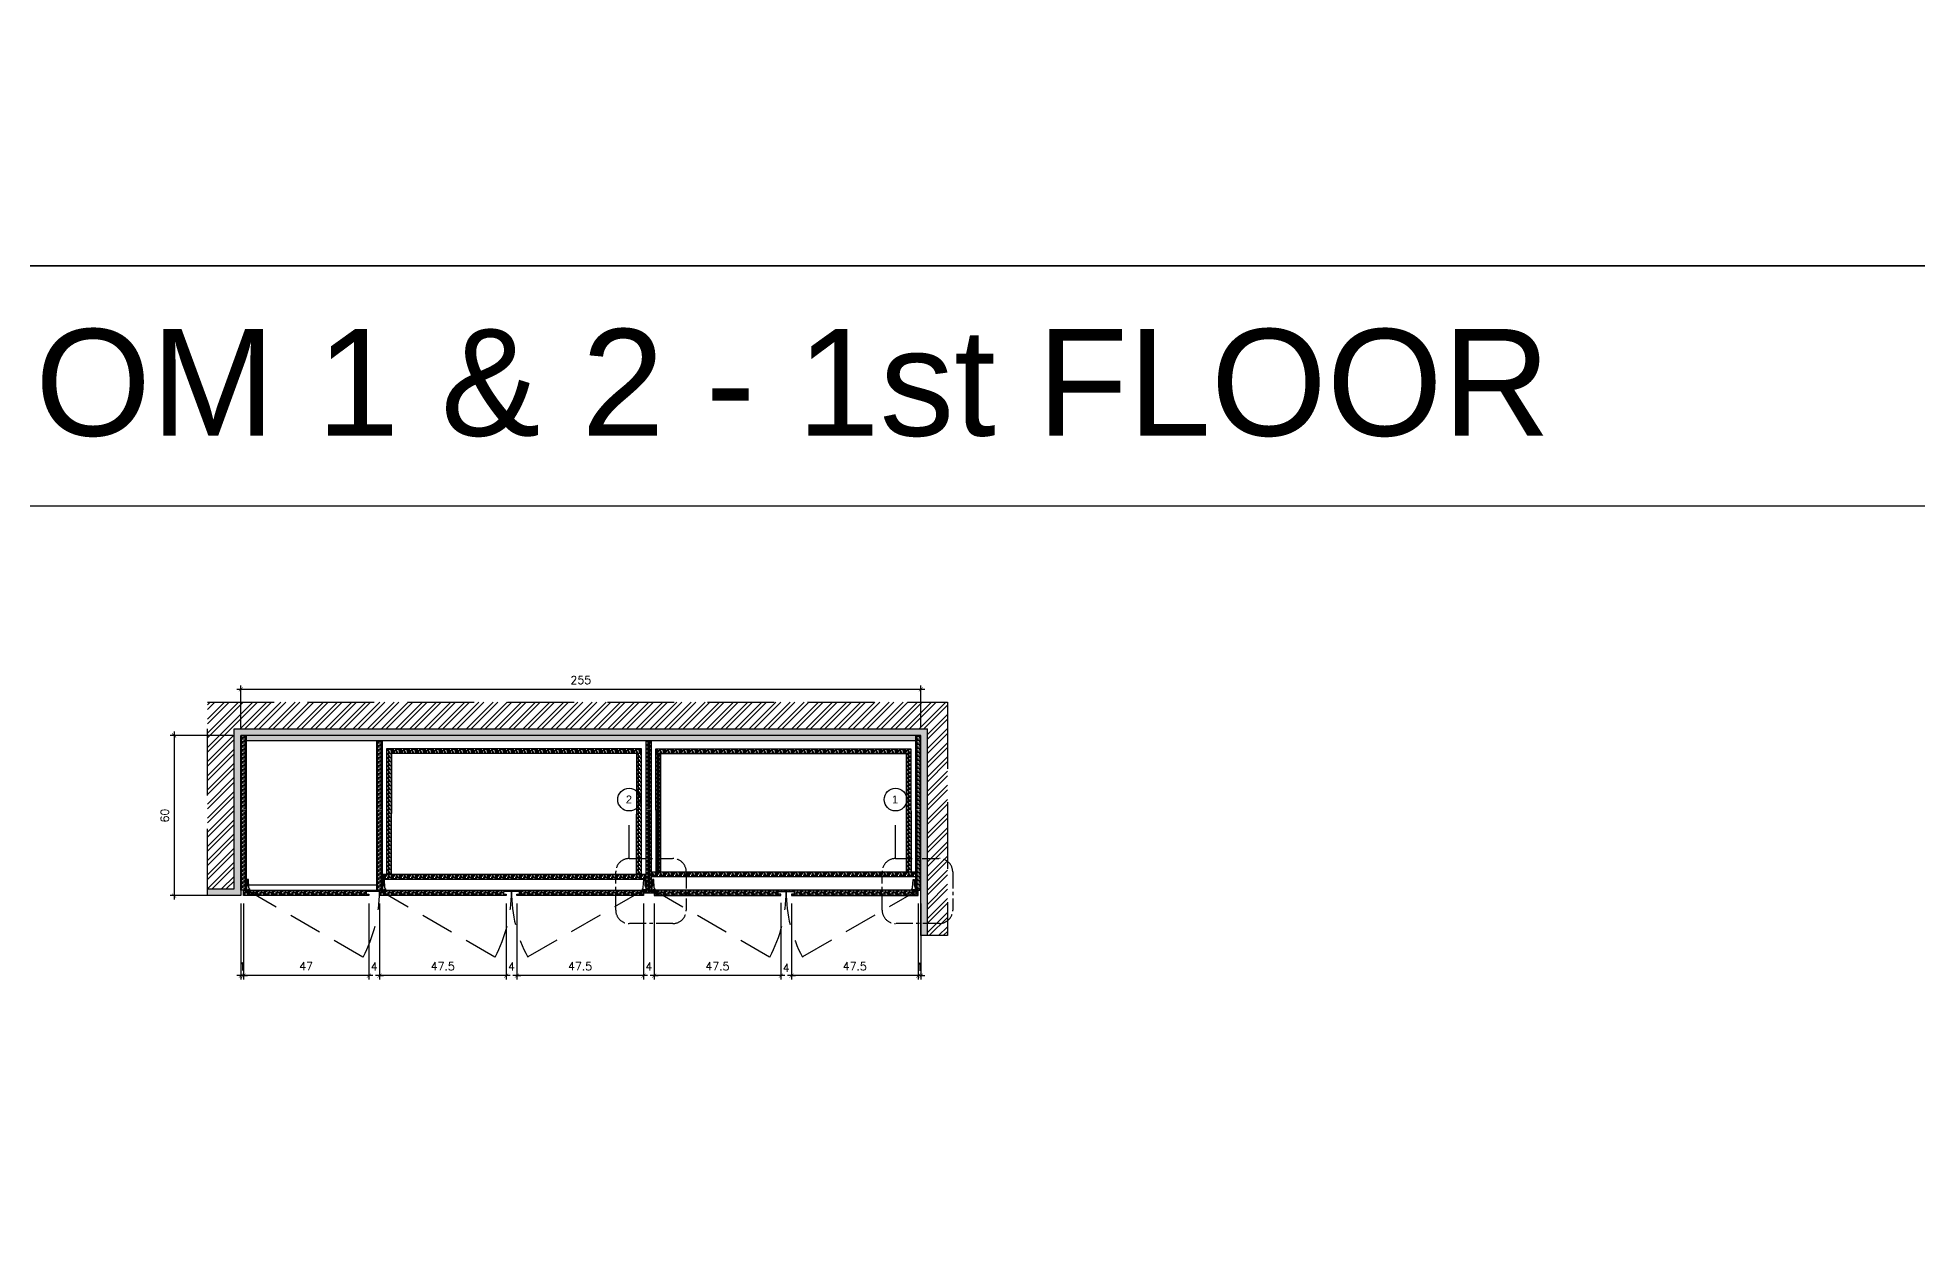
# Model space of a CAD drawing. Header units: centimetres. Extents: x -1287 to 4833, y -4090 to 0.
# Drawn here: x 594 to 1299, y -1159 to -714 of the extents above; entities that cross this region are included whole.
import ezdxf
from ezdxf.enums import TextEntityAlignment as Align

# ---------------------------------------------------------------- set-up
doc = ezdxf.new("R2010")
doc.units = ezdxf.units.CM
doc.header["$LTSCALE"] = 100
doc.header["$MEASUREMENT"] = 0
for name, pattern in [('CENTER', [2, 1.25, -0.25, 0.25, -0.25]), ('DASHDOT', [1, 0.5, -0.25, 0, -0.25]), ('HIDDEN', [0.375, 0.25, -0.125])]:
    doc.linetypes.add(name, pattern=pattern)
for name, color, linetype in [('CABINET', 4, 'Continuous'), ('DIM IN', 1, 'Continuous'), ('HATCH', 1, 'Continuous'), ('HIDDEN', 8, 'HIDDEN'), ('ID_TitleBlock-Text', 3, 'Continuous'), ('PLASTER', 8, 'Continuous'), ('SECTION LINE', 6, 'DASHDOT'), ('TEXT', 3, 'Continuous'), ('WALL-01', 7, 'Continuous'), ('WALL-03', 2, 'Continuous'), ('WALL-04', 1, 'Continuous')]:
    doc.layers.add(name, color=color, linetype=linetype)
doc.styles.add('ART', font='arial.ttf')
doc.styles.add('ROMANS', font='romans')
doc.dimstyles.new('AS-17-100', dxfattribs={"dimtxt": 10, "dimasz": 5, "dimexe": 10, "dimexo": 10, "dimgap": 6, "dimtad": 1, "dimtoh": 1, "dimdec": 0, "dimdsep": 46, "dimtxsty": 'ROMANS', "dimblk1": 'ARCHTICK', "dimblk2": 'ARCHTICK', "dimsah": 1, "dimcen": 25, "dimdle": 10, "dimclrd": 1, "dimclre": 1, "dimclrt": 2, "dimadec": 0, "dimazin": 0, "dimtfac": 1, "dimtdec": 0, "dimtofl": 0, "dimtmove": 2, "dimatfit": 3, "dimldrblk": 'ARCHTICK', "dimfxl": 1, "dimtolj": 1, "dimtzin": 0, "dimarcsym": 0})
pattern_1 = [(180, (-55.4284, 30.1352), (2e-16, 1.5), [2.5, -0.5]), (180, (-54.9284, 30.6352), (2e-16, 1.5), [1.5, -0.375, 0.75, -0.375]), (180, (-54.1784, 31.1352), (2e-16, 1.5), [2.5, -0.5])]
pattern_2 = [(180, (568.4602, -853.6799), (2e-16, 1.5), [2.5, -0.5]), (180, (568.9602, -853.1799), (2e-16, 1.5), [1.5, -0.375, 0.75, -0.375]), (180, (569.7102, -852.6799), (2e-16, 1.5), [2.5, -0.5])]
pattern_3 = [(180, (629.1602, -853.6799), (2e-16, 1.5), [2.5, -0.5]), (180, (629.6602, -853.1799), (2e-16, 1.5), [1.5, -0.375, 0.75, -0.375]), (180, (630.4102, -852.6799), (2e-16, 1.5), [2.5, -0.5])]

# ---------------------------------------------------------------- blocks, each defined once
blk = doc.blocks.new('_ARCHTICK')
at = {"color": 0, "linetype": 'ByBlock', "const_width": 0.15}
blk.add_lwpolyline([(-0.5, -0.5), (0.5, 0.5)], dxfattribs=at)
blk = doc.blocks.new('*D290')
at = {"layer": 'Defpoints', "color": 0, "transparency": 16777216}
for p in [(924.1, -1035.94), (925.1, -1035.94), (925.1, -1065.94)]:
    blk.add_point(p, dxfattribs=at)
at = {"layer": 'DIM IN', "color": 1, "lineweight": -2, "transparency": 16777216}
for p, q in [((924.1, -1038.94), (924.1, -1067.44)), ((925.1, -1038.94), (925.1, -1067.44)), ((924.1, -1065.94), (922.6, -1065.94)), ((925.1, -1065.94), (926.6, -1065.94))]:
    blk.add_line(p, q, dxfattribs=at)
at = {"layer": 'DIM IN', "color": 1, "lineweight": -2, "transparency": 16777216, "xscale": 1.5, "yscale": 1.5, "zscale": 1.5}
blk.add_blockref('_ARCHTICK', (924.1, -1065.94), dxfattribs=at)
at = {"layer": 'DIM IN', "color": 1, "lineweight": -2, "transparency": 16777216, "xscale": 1.5, "yscale": 1.5, "zscale": 1.5, "rotation": 180}
blk.add_blockref('_ARCHTICK', (925.1, -1065.94), dxfattribs=at)
at = {"layer": 'DIM IN', "color": 2, "transparency": 16777216, "insert": (924.6, -1062.68), "char_height": 3, "attachment_point": 5, "style": 'ROMANS'}
blk.add_mtext('\\A1;1', dxfattribs=at)
blk = doc.blocks.new('*D305')
at = {"layer": 'Defpoints', "color": 0, "transparency": 16777216}
for p in [(876.6, -1035.94), (924.1, -1035.94), (876.6, -1065.94)]:
    blk.add_point(p, dxfattribs=at)
at = {"layer": 'DIM IN', "color": 1, "lineweight": -2, "transparency": 16777216}
for p, q in [((876.6, -1038.94), (876.6, -1067.44)), ((924.1, -1038.94), (924.1, -1067.44)), ((925.6, -1065.94), (875.1, -1065.94))]:
    blk.add_line(p, q, dxfattribs=at)
at = {"layer": 'DIM IN', "color": 1, "lineweight": -2, "transparency": 16777216, "xscale": 1.5, "yscale": 1.5, "zscale": 1.5, "rotation": 180}
blk.add_blockref('_ARCHTICK', (876.6, -1065.94), dxfattribs=at)
at = {"layer": 'DIM IN', "color": 1, "lineweight": -2, "transparency": 16777216, "xscale": 1.5, "yscale": 1.5, "zscale": 1.5}
blk.add_blockref('_ARCHTICK', (924.1, -1065.94), dxfattribs=at)
at = {"layer": 'DIM IN', "color": 2, "transparency": 16777216, "insert": (900.35, -1062.44), "char_height": 3, "attachment_point": 5, "style": 'ROMANS'}
blk.add_mtext('\\A1;47.5', dxfattribs=at)
blk = doc.blocks.new('*D306')
at = {"layer": 'Defpoints', "color": 0, "transparency": 16777216}
for p in [(872.6, -1035.69), (876.6, -1035.94), (872.6, -1065.94)]:
    blk.add_point(p, dxfattribs=at)
at = {"layer": 'DIM IN', "color": 1, "lineweight": -2, "transparency": 16777216}
for p, q in [((872.6, -1038.69), (872.6, -1067.44)), ((876.6, -1038.94), (876.6, -1067.44)), ((872.6, -1065.94), (871.1, -1065.94)), ((876.6, -1065.94), (878.1, -1065.94))]:
    blk.add_line(p, q, dxfattribs=at)
at = {"layer": 'DIM IN', "color": 1, "lineweight": -2, "transparency": 16777216, "xscale": 1.5, "yscale": 1.5, "zscale": 1.5}
blk.add_blockref('_ARCHTICK', (872.6, -1065.94), dxfattribs=at)
at = {"layer": 'DIM IN', "color": 1, "lineweight": -2, "transparency": 16777216, "xscale": 1.5, "yscale": 1.5, "zscale": 1.5, "rotation": 180}
blk.add_blockref('_ARCHTICK', (876.6, -1065.94), dxfattribs=at)
at = {"layer": 'DIM IN', "color": 2, "transparency": 16777216, "insert": (874.6, -1062.96), "char_height": 3, "attachment_point": 5, "style": 'ROMANS'}
blk.add_mtext('\\A1;4', dxfattribs=at)
blk = doc.blocks.new('*D307')
at = {"layer": 'Defpoints', "color": 0, "transparency": 16777216}
for p in [(825.1, -1035.94), (872.6, -1035.69), (825.1, -1065.94)]:
    blk.add_point(p, dxfattribs=at)
at = {"layer": 'DIM IN', "color": 1, "lineweight": -2, "transparency": 16777216}
for p, q in [((825.1, -1038.94), (825.1, -1067.44)), ((872.6, -1038.69), (872.6, -1067.44)), ((874.1, -1065.94), (823.6, -1065.94))]:
    blk.add_line(p, q, dxfattribs=at)
at = {"layer": 'DIM IN', "color": 1, "lineweight": -2, "transparency": 16777216, "xscale": 1.5, "yscale": 1.5, "zscale": 1.5, "rotation": 180}
blk.add_blockref('_ARCHTICK', (825.1, -1065.94), dxfattribs=at)
at = {"layer": 'DIM IN', "color": 1, "lineweight": -2, "transparency": 16777216, "xscale": 1.5, "yscale": 1.5, "zscale": 1.5}
blk.add_blockref('_ARCHTICK', (872.6, -1065.94), dxfattribs=at)
at = {"layer": 'DIM IN', "color": 2, "transparency": 16777216, "insert": (848.85, -1062.44), "char_height": 3, "attachment_point": 5, "style": 'ROMANS'}
blk.add_mtext('\\A1;47.5', dxfattribs=at)
blk = doc.blocks.new('*D308')
at = {"layer": 'Defpoints', "color": 0, "transparency": 16777216}
for p in [(821.1, -1035.94), (825.1, -1035.94), (821.1, -1065.94)]:
    blk.add_point(p, dxfattribs=at)
at = {"layer": 'DIM IN', "color": 1, "lineweight": -2, "transparency": 16777216}
for p, q in [((821.1, -1038.94), (821.1, -1067.44)), ((825.1, -1038.94), (825.1, -1067.44)), ((821.1, -1065.94), (819.6, -1065.94)), ((825.1, -1065.94), (826.6, -1065.94))]:
    blk.add_line(p, q, dxfattribs=at)
at = {"layer": 'DIM IN', "color": 1, "lineweight": -2, "transparency": 16777216, "xscale": 1.5, "yscale": 1.5, "zscale": 1.5}
blk.add_blockref('_ARCHTICK', (821.1, -1065.94), dxfattribs=at)
at = {"layer": 'DIM IN', "color": 1, "lineweight": -2, "transparency": 16777216, "xscale": 1.5, "yscale": 1.5, "zscale": 1.5, "rotation": 180}
blk.add_blockref('_ARCHTICK', (825.1, -1065.94), dxfattribs=at)
at = {"layer": 'DIM IN', "color": 2, "transparency": 16777216, "insert": (823.1, -1062.52), "char_height": 3, "attachment_point": 5, "style": 'ROMANS'}
blk.add_mtext('\\A1;4', dxfattribs=at)
blk = doc.blocks.new('*D309')
at = {"layer": 'Defpoints', "color": 0, "transparency": 16777216}
for p in [(773.6, -1035.94), (821.1, -1035.94), (773.6, -1065.94)]:
    blk.add_point(p, dxfattribs=at)
at = {"layer": 'DIM IN', "color": 1, "lineweight": -2, "transparency": 16777216}
for p, q in [((773.6, -1038.94), (773.6, -1067.44)), ((821.1, -1038.94), (821.1, -1067.44)), ((822.6, -1065.94), (772.1, -1065.94))]:
    blk.add_line(p, q, dxfattribs=at)
at = {"layer": 'DIM IN', "color": 1, "lineweight": -2, "transparency": 16777216, "xscale": 1.5, "yscale": 1.5, "zscale": 1.5, "rotation": 180}
blk.add_blockref('_ARCHTICK', (773.6, -1065.94), dxfattribs=at)
at = {"layer": 'DIM IN', "color": 1, "lineweight": -2, "transparency": 16777216, "xscale": 1.5, "yscale": 1.5, "zscale": 1.5}
blk.add_blockref('_ARCHTICK', (821.1, -1065.94), dxfattribs=at)
at = {"layer": 'DIM IN', "color": 2, "transparency": 16777216, "insert": (797.35, -1062.44), "char_height": 3, "attachment_point": 5, "style": 'ROMANS'}
blk.add_mtext('\\A1;47.5', dxfattribs=at)
blk = doc.blocks.new('*D310')
at = {"layer": 'Defpoints', "color": 0, "transparency": 16777216}
for p in [(769.6, -1035.94), (773.6, -1035.94), (769.6, -1065.94)]:
    blk.add_point(p, dxfattribs=at)
at = {"layer": 'DIM IN', "color": 1, "lineweight": -2, "transparency": 16777216}
for p, q in [((769.6, -1038.94), (769.6, -1067.44)), ((773.6, -1038.94), (773.6, -1067.44)), ((769.6, -1065.94), (768.1, -1065.94)), ((773.6, -1065.94), (775.1, -1065.94))]:
    blk.add_line(p, q, dxfattribs=at)
at = {"layer": 'DIM IN', "color": 1, "lineweight": -2, "transparency": 16777216, "xscale": 1.5, "yscale": 1.5, "zscale": 1.5}
blk.add_blockref('_ARCHTICK', (769.6, -1065.94), dxfattribs=at)
at = {"layer": 'DIM IN', "color": 1, "lineweight": -2, "transparency": 16777216, "xscale": 1.5, "yscale": 1.5, "zscale": 1.5, "rotation": 180}
blk.add_blockref('_ARCHTICK', (773.6, -1065.94), dxfattribs=at)
at = {"layer": 'DIM IN', "color": 2, "transparency": 16777216, "insert": (771.6, -1062.52), "char_height": 3, "attachment_point": 5, "style": 'ROMANS'}
blk.add_mtext('\\A1;4', dxfattribs=at)
blk = doc.blocks.new('*D311')
at = {"layer": 'Defpoints', "color": 0, "transparency": 16777216}
for p in [(722.1, -1035.94), (769.6, -1035.94), (722.1, -1065.94)]:
    blk.add_point(p, dxfattribs=at)
at = {"layer": 'DIM IN', "color": 1, "lineweight": -2, "transparency": 16777216}
for p, q in [((722.1, -1038.94), (722.1, -1067.44)), ((769.6, -1038.94), (769.6, -1067.44)), ((771.1, -1065.94), (720.6, -1065.94))]:
    blk.add_line(p, q, dxfattribs=at)
at = {"layer": 'DIM IN', "color": 1, "lineweight": -2, "transparency": 16777216, "xscale": 1.5, "yscale": 1.5, "zscale": 1.5, "rotation": 180}
blk.add_blockref('_ARCHTICK', (722.1, -1065.94), dxfattribs=at)
at = {"layer": 'DIM IN', "color": 1, "lineweight": -2, "transparency": 16777216, "xscale": 1.5, "yscale": 1.5, "zscale": 1.5}
blk.add_blockref('_ARCHTICK', (769.6, -1065.94), dxfattribs=at)
at = {"layer": 'DIM IN', "color": 2, "transparency": 16777216, "insert": (745.85, -1062.44), "char_height": 3, "attachment_point": 5, "style": 'ROMANS'}
blk.add_mtext('\\A1;47.5', dxfattribs=at)
blk = doc.blocks.new('*D312')
at = {"layer": 'Defpoints', "color": 0, "transparency": 16777216}
for p in [(718.1, -1035.94), (722.1, -1035.94), (718.1, -1065.94)]:
    blk.add_point(p, dxfattribs=at)
at = {"layer": 'DIM IN', "color": 1, "lineweight": -2, "transparency": 16777216}
for p, q in [((718.1, -1038.94), (718.1, -1067.44)), ((722.1, -1038.94), (722.1, -1067.44)), ((718.1, -1065.94), (716.6, -1065.94)), ((722.1, -1065.94), (723.6, -1065.94))]:
    blk.add_line(p, q, dxfattribs=at)
at = {"layer": 'DIM IN', "color": 1, "lineweight": -2, "transparency": 16777216, "xscale": 1.5, "yscale": 1.5, "zscale": 1.5}
blk.add_blockref('_ARCHTICK', (718.1, -1065.94), dxfattribs=at)
at = {"layer": 'DIM IN', "color": 1, "lineweight": -2, "transparency": 16777216, "xscale": 1.5, "yscale": 1.5, "zscale": 1.5, "rotation": 180}
blk.add_blockref('_ARCHTICK', (722.1, -1065.94), dxfattribs=at)
at = {"layer": 'DIM IN', "color": 2, "transparency": 16777216, "insert": (720.1, -1062.52), "char_height": 3, "attachment_point": 5, "style": 'ROMANS'}
blk.add_mtext('\\A1;4', dxfattribs=at)
blk = doc.blocks.new('*D313')
at = {"layer": 'Defpoints', "color": 0, "transparency": 16777216}
for p in [(671.1, -1035.94), (718.1, -1035.94), (671.1, -1065.94)]:
    blk.add_point(p, dxfattribs=at)
at = {"layer": 'DIM IN', "color": 1, "lineweight": -2, "transparency": 16777216}
for p, q in [((671.1, -1038.94), (671.1, -1067.44)), ((718.1, -1038.94), (718.1, -1067.44)), ((719.6, -1065.94), (669.6, -1065.94))]:
    blk.add_line(p, q, dxfattribs=at)
at = {"layer": 'DIM IN', "color": 1, "lineweight": -2, "transparency": 16777216, "xscale": 1.5, "yscale": 1.5, "zscale": 1.5, "rotation": 180}
blk.add_blockref('_ARCHTICK', (671.1, -1065.94), dxfattribs=at)
at = {"layer": 'DIM IN', "color": 1, "lineweight": -2, "transparency": 16777216, "xscale": 1.5, "yscale": 1.5, "zscale": 1.5}
blk.add_blockref('_ARCHTICK', (718.1, -1065.94), dxfattribs=at)
at = {"layer": 'DIM IN', "color": 2, "transparency": 16777216, "insert": (694.6, -1062.44), "char_height": 3, "attachment_point": 5, "style": 'ROMANS'}
blk.add_mtext('\\A1;47', dxfattribs=at)
blk = doc.blocks.new('*D314')
at = {"layer": 'Defpoints', "color": 0, "transparency": 16777216}
for p in [(670.1, -1035.94), (671.1, -1035.94), (670.1, -1065.94)]:
    blk.add_point(p, dxfattribs=at)
at = {"layer": 'DIM IN', "color": 1, "lineweight": -2, "transparency": 16777216}
for p, q in [((670.1, -1038.94), (670.1, -1067.44)), ((671.1, -1038.94), (671.1, -1067.44)), ((670.1, -1065.94), (668.6, -1065.94)), ((671.1, -1065.94), (672.6, -1065.94))]:
    blk.add_line(p, q, dxfattribs=at)
at = {"layer": 'DIM IN', "color": 1, "lineweight": -2, "transparency": 16777216, "xscale": 1.5, "yscale": 1.5, "zscale": 1.5}
blk.add_blockref('_ARCHTICK', (670.1, -1065.94), dxfattribs=at)
at = {"layer": 'DIM IN', "color": 1, "lineweight": -2, "transparency": 16777216, "xscale": 1.5, "yscale": 1.5, "zscale": 1.5, "rotation": 180}
blk.add_blockref('_ARCHTICK', (671.1, -1065.94), dxfattribs=at)
at = {"layer": 'DIM IN', "color": 2, "transparency": 16777216, "insert": (670.6, -1062.52), "char_height": 3, "attachment_point": 5, "style": 'ROMANS'}
blk.add_mtext('\\A1;1', dxfattribs=at)
blk = doc.blocks.new('*D315')
at = {"layer": 'Defpoints', "color": 0, "transparency": 16777216}
for p in [(670.1, -958.66), (670.1, -975.94), (925.1, -975.94)]:
    blk.add_point(p, dxfattribs=at)
at = {"layer": 'DIM IN', "color": 1, "lineweight": -2, "transparency": 16777216}
for p, q in [((926.6, -958.66), (668.6, -958.66)), ((670.1, -972.94), (670.1, -957.16)), ((925.1, -972.94), (925.1, -957.16))]:
    blk.add_line(p, q, dxfattribs=at)
at = {"layer": 'DIM IN', "color": 1, "lineweight": -2, "transparency": 16777216, "xscale": 1.5, "yscale": 1.5, "zscale": 1.5, "rotation": 180}
blk.add_blockref('_ARCHTICK', (670.1, -958.66), dxfattribs=at)
at = {"layer": 'DIM IN', "color": 1, "lineweight": -2, "transparency": 16777216, "xscale": 1.5, "yscale": 1.5, "zscale": 1.5}
blk.add_blockref('_ARCHTICK', (925.1, -958.66), dxfattribs=at)
at = {"layer": 'DIM IN', "color": 2, "transparency": 16777216, "insert": (797.6, -955.16), "char_height": 3, "attachment_point": 5, "style": 'ROMANS'}
blk.add_mtext('\\A1;255', dxfattribs=at)
blk = doc.blocks.new('*D168')
at = {"layer": 'Defpoints', "color": 0, "transparency": 16777216}
for p in [(670.1, -975.94), (645.1, -1035.94), (671.1, -1035.94)]:
    blk.add_point(p, dxfattribs=at)
at = {"layer": 'DIM IN', "color": 1, "lineweight": -2, "transparency": 16777216}
for p, q in [((667.1, -975.94), (643.6, -975.94)), ((645.1, -974.44), (645.1, -1037.44)), ((668.1, -1035.94), (643.6, -1035.94))]:
    blk.add_line(p, q, dxfattribs=at)
at = {"layer": 'DIM IN', "color": 1, "lineweight": -2, "transparency": 16777216, "xscale": 1.5, "yscale": 1.5, "zscale": 1.5}
for p, rotation in [((645.1, -975.94), 90), ((645.1, -1035.94), 270)]:
    blk.add_blockref('_ARCHTICK', p, dxfattribs=dict(at, rotation=rotation))
at = {"layer": 'DIM IN', "color": 2, "transparency": 16777216, "insert": (641.6, -1005.94), "char_height": 3, "attachment_point": 5, "rotation": 90, "style": 'ROMANS'}
blk.add_mtext('\\A1;60', dxfattribs=at)
blk = doc.blocks.new('*U7')
at = {"layer": 'CABINET', "color": 8, "ltscale": 0.009}
blk.add_line((0.89, 0), (1.75, 0), dxfattribs=at)
for points in [[(0, 0), (1.59, 0), (1.59, -0.64), (0, -0.64)], [(0.54, 3.49), (0.45, 3.49), (0.45, 3.41), (0.19, 3.41), (0.19, 3.27), (0.4, 3.27), (0.42, 3.26), (0.44, 3.26), (0.45, 3.25), (0.47, 3.24), (0.48, 3.22), (0.49, 3.2), (0.49, 3.18), (0.49, 1.63), (0.49, 1.6), (0.48, 1.58), (0.47, 1.56), (0.46, 1.55), (0.44, 1.54), (0.43, 1.53), (0.41, 1.53), (0.4, 1.53), (0.4, 1.53), (0.19, 1.53), (0.19, 1.07), (0.32, 1.07), (0.32, 1.37), (0.32, 1.38), (0.32, 1.4), (0.33, 1.42), (0.34, 1.43), (0.35, 1.44), (0.37, 1.45), (0.39, 1.46), (0.42, 1.46), (0.46, 1.47), (0.48, 1.48), (0.5, 1.49), (0.52, 1.51), (0.53, 1.53), (0.54, 1.55), (0.54, 1.56), (0.54, 1.58), (0.54, 1.59)], [(0.49, 3.18), (0.49, 3.2), (0.48, 3.22), (0.47, 3.24), (0.45, 3.25), (0.44, 3.26), (0.43, 3.26), (0.42, 3.26), (0.41, 3.26), (0.4, 3.27), (0.4, 3.27), (0.19, 3.27), (0.19, 2.81), (0.35, 2.81), (0.36, 2.81), (0.38, 2.81), (0.39, 2.8), (0.4, 2.79), (0.41, 2.78), (0.42, 2.77), (0.43, 2.76), (0.44, 2.75), (0.44, 2.73), (0.44, 2.72), (0.44, 1.97), (0.44, 1.95), (0.44, 1.94), (0.43, 1.93), (0.42, 1.91), (0.41, 1.9), (0.4, 1.89), (0.39, 1.89), (0.38, 1.88), (0.36, 1.88), (0.35, 1.88), (0.19, 1.88), (0.19, 1.53), (0.4, 1.53), (0.41, 1.53), (0.42, 1.53), (0.43, 1.53), (0.44, 1.54), (0.46, 1.55), (0.47, 1.56), (0.48, 1.58), (0.49, 1.6), (0.49, 1.63)], [(0.44, 2.72), (0.44, 2.73), (0.44, 2.75), (0.43, 2.76), (0.42, 2.77), (0.41, 2.78), (0.4, 2.79), (0.39, 2.8), (0.38, 2.81), (0.36, 2.81), (0.35, 2.81), (0.19, 2.81), (0.19, 1.88), (0.35, 1.88), (0.36, 1.88), (0.38, 1.88), (0.39, 1.89), (0.4, 1.89), (0.41, 1.9), (0.42, 1.91), (0.43, 1.93), (0.44, 1.94), (0.44, 1.95), (0.44, 1.97)], [(1.08, 4), (0.64, 4), (0.63, 4), (0.62, 4), (0.61, 4), (0.59, 3.99), (0.58, 3.98), (0.56, 3.97), (0.55, 3.95), (0.55, 3.93), (0.54, 3.9), (0.54, 1.59), (0.54, 1.59), (0.54, 1.58), (0.54, 1.56), (0.54, 1.55), (0.53, 1.53), (0.52, 1.51), (0.5, 1.49), (0.48, 1.48), (0.46, 1.47), (0.42, 1.46), (0.39, 1.46), (0.37, 1.45), (0.35, 1.44), (0.34, 1.43), (0.33, 1.42), (0.33, 1.41), (0.32, 1.39), (0.32, 1.38), (0.32, 1.38), (0.32, 1.37), (0.32, 0.38), (0.32, 0.38), (0.32, 0.37), (0.32, 0.35), (0.33, 0.33), (0.33, 0.31), (0.34, 0.29), (0.35, 0.27), (0.37, 0.25), (0.39, 0.23), (0.42, 0.22), (0.66, 0.18), (0.95, 0.18), (0.96, 0.18), (1.55, 0.18), (1.55, 0.4), (1.54, 0.41), (1.54, 0.42), (1.54, 0.44), (1.53, 0.46), (1.52, 0.49), (1.5, 0.52), (1.48, 0.55), (1.46, 0.58), (1.43, 0.61), (1.4, 0.63), (1.4, 0.64), (1.38, 0.65), (1.37, 0.67), (1.34, 0.7), (1.32, 0.74), (1.29, 0.78), (1.27, 0.83), (1.25, 0.89), (1.24, 0.94), (1.23, 1)], [(0.54, 3.74), (0.48, 3.74), (0.47, 3.71), (0.46, 3.69), (0.45, 3.67), (0.43, 3.65), (0.42, 3.64), (0.4, 3.63), (0.39, 3.62), (0.37, 3.62), (0.37, 3.41), (0.45, 3.41), (0.45, 3.49), (0.54, 3.49)], [(1.73, 0.14), (1.72, 0.15), (1.71, 0.16), (1.7, 0.17), (1.69, 0.17), (1.68, 0.17), (1.67, 0.18), (0.96, 0.18), (0.95, 0.17), (0.94, 0.17), (0.93, 0.17), (0.92, 0.16), (0.91, 0.15), (0.9, 0.14), (0.9, 0.13), (0.89, 0.12), (0.89, 0.11), (0.89, 0.1), (0.89, 0), (1.75, 0), (1.75, 0.1), (1.75, 0.11), (1.74, 0.12), (1.74, 0.13)]]:
    blk.add_lwpolyline(points, close=True, dxfattribs=at)

msp = doc.modelspace()

# ---------------------------------------------------------------- hatches: boundary and pattern name
at = {"layer": 'HATCH'}
h = msp.add_hatch(dxfattribs=at)
h.set_pattern_fill('ANSI32', color=256, scale=10)
h.set_pattern_definition([(45, (-55.4284, 30.1352), (-2.65165, 2.65165), []), (45, (-53.6606, 30.1352), (-2.65165, 2.65165), [])])
h.paths.add_polyline_path([(657.6, -963.44), (935.1, -963.44), (935.1, -1050.94), (927.6, -1050.94), (927.6, -973.44), (667.6, -973.44), (667.6, -1033.44), (657.6, -1033.44)])
h = msp.add_hatch(dxfattribs=at)
h.set_pattern_fill('AR-SAND', color=256, scale=0.5)
h.set_pattern_definition([(37.5, (-55.4284, 30.13525), (-0.0314967, 0.9634119), [0, -0.76, 0, -0.85, 0, -0.8125]), (7.5, (-55.4284, 30.1352), (0.8848884, 1.411073), [0, -0.41, 0, -0.685, 0, -0.2625]), (327.5, (-56.0434, 30.13525), (1.55707093, 0.00282953), [0, -0.25, 0, -0.9, 0, -1.175]), (317.5, (-56.0434, 30.1352), (1.5030633, 0.4388378), [0, -0.125, 0, -0.59, 0, -0.675])])
h.paths.add_polyline_path([(667.6, -973.44), (927.6, -973.44), (927.6, -1050.94), (925.1, -1050.94), (925.1, -975.94), (670.1, -975.94), (670.1, -1035.94), (657.6, -1035.94), (657.6, -1033.44), (667.6, -1033.44)])
h = msp.add_hatch(dxfattribs=at)
h.set_pattern_fill('GOST_WOOD', color=256, scale=0.25, angle=90)
h.set_pattern_definition(pattern_1)
h.paths.add_polyline_path([(670.1, -975.94), (672.1, -975.94), (672.1, -1033.94), (670.1, -1033.94)])
h = msp.add_hatch(dxfattribs=at)
h.set_pattern_fill('GOST_WOOD', color=256, scale=0.25, angle=90)
h.set_pattern_definition(pattern_1)
h.paths.add_polyline_path([(672.1, -975.94), (923.1, -975.94), (923.1, -977.94), (672.1, -977.94)])
h = msp.add_hatch(dxfattribs=at)
h.set_pattern_fill('GOST_WOOD', color=256, scale=0.25, angle=90)
h.set_pattern_definition(pattern_1)
h.paths.add_polyline_path([(721.1, -977.94), (723.1, -977.94), (723.1, -1033.94), (721.1, -1033.94)])
h = msp.add_hatch(dxfattribs=at)
h.set_pattern_fill('GOST_WOOD', color=256, scale=0.25, angle=90)
h.set_pattern_definition(pattern_1)
h.paths.add_polyline_path([(822.1, -977.94), (824.1, -977.94), (824.1, -1033.94), (822.1, -1033.94)])
h = msp.add_hatch(dxfattribs=at)
h.set_pattern_fill('GOST_WOOD', color=256, scale=0.25, angle=90)
h.set_pattern_definition(pattern_1)
h.paths.add_polyline_path([(923.1, -975.94), (925.1, -975.94), (925.1, -1033.94), (923.1, -1033.94)])
h = msp.add_hatch(dxfattribs=at)
h.set_pattern_fill('GOST_WOOD', color=256, scale=0.25, angle=90)
h.set_pattern_definition(pattern_2)
h.paths.add_polyline_path([(724.79, -982.74), (726.59, -982.74), (726.55, -1027.94), (724.75, -1027.94)])
h = msp.add_hatch(dxfattribs=at)
h.set_pattern_fill('GOST_WOOD', color=256, scale=0.25, angle=90)
h.set_pattern_definition(pattern_2)
h.paths.add_polyline_path([(724.8, -980.94), (820.4, -980.94), (820.39, -982.74), (724.79, -982.74)])
h = msp.add_hatch(dxfattribs=at)
h.set_pattern_fill('GOST_WOOD', color=256, scale=0.25, angle=90)
h.set_pattern_definition(pattern_3)
h.paths.add_polyline_path([(818.59, -982.74), (820.39, -982.74), (820.35, -1027.94), (818.55, -1027.94)])
h = msp.add_hatch(dxfattribs=at)
h.set_pattern_fill('GOST_WOOD', color=256, scale=0.25, angle=90)
h.set_pattern_definition(pattern_2)
h.paths.add_polyline_path([(921.4, -980.94), (825.8, -980.94), (825.8, -982.74), (921.4, -982.74)])
h = msp.add_hatch(dxfattribs=at)
h.set_pattern_fill('GOST_WOOD', color=256, scale=0.25, angle=90)
h.set_pattern_definition(pattern_3)
h.paths.add_polyline_path([(827.6, -982.74), (825.8, -982.74), (825.84, -1027.14), (827.64, -1027.14)])
h = msp.add_hatch(dxfattribs=at)
h.set_pattern_fill('GOST_WOOD', color=256, scale=0.25, angle=90)
h.set_pattern_definition(pattern_2)
h.paths.add_polyline_path([(921.4, -982.74), (919.6, -982.74), (919.64, -1027.14), (921.44, -1027.14)])
h = msp.add_hatch(dxfattribs=at)
h.set_pattern_fill('GOST_WOOD', color=256, scale=0.25, angle=90)
h.set_pattern_definition(pattern_2)
h.paths.add_polyline_path([(723.1, -1027.94), (822.1, -1027.94), (822.1, -1029.74), (723.1, -1029.74)])
h = msp.add_hatch(dxfattribs=at)
h.set_pattern_fill('GOST_WOOD', color=256, scale=0.25, angle=90)
h.set_pattern_definition([(180, (568.4602, -852.8799), (2e-16, 1.5), [2.5, -0.5]), (180, (568.9602, -852.3799), (2e-16, 1.5), [1.5, -0.375, 0.75, -0.375]), (180, (569.7102, -851.8799), (2e-16, 1.5), [2.5, -0.5])])
h.paths.add_polyline_path([(923.1, -1027.14), (824.1, -1027.14), (824.1, -1028.94), (923.1, -1028.94)])
h = msp.add_hatch(dxfattribs=at)
h.set_pattern_fill('GOST_WOOD', color=256, scale=0.25, angle=90)
h.set_pattern_definition(pattern_1)
h.paths.add_polyline_path([(671.1, -1033.94), (722.1, -1033.94), (722.1, -1034.44), (717.1, -1034.44), (717.1, -1035.44), (718.1, -1035.44), (718.1, -1035.94), (671.1, -1035.94)])
h = msp.add_hatch(dxfattribs=at)
h.set_pattern_fill('GOST_WOOD', color=256, scale=0.25, angle=90)
h.set_pattern_definition(pattern_1)
h.paths.add_polyline_path([(722.1, -1033.94), (771.6, -1033.94), (771.6, -1034.44), (768.6, -1034.44), (768.6, -1035.44), (769.6, -1035.44), (769.6, -1035.94), (722.1, -1035.94)])
h = msp.add_hatch(dxfattribs=at)
h.set_pattern_fill('GOST_WOOD', color=256, scale=0.25, angle=90)
h.set_pattern_definition(pattern_1)
h.paths.add_polyline_path([(774.6, -1034.44), (771.6, -1034.44), (771.6, -1033.94), (821.1, -1033.94), (821.1, -1035.94), (773.6, -1035.94), (773.6, -1035.44), (774.6, -1035.44)])
h = msp.add_hatch(dxfattribs=at)
h.set_pattern_fill('GOST_WOOD', color=256, scale=0.25, angle=90)
h.set_pattern_definition(pattern_1)
h.paths.add_polyline_path([(821.1, -1033.94), (825.1, -1033.94), (825.1, -1034.94), (821.1, -1034.94)])
h = msp.add_hatch(dxfattribs=at)
h.set_pattern_fill('GOST_WOOD', color=256, scale=0.25, angle=90)
h.set_pattern_definition(pattern_1)
h.paths.add_polyline_path([(825.1, -1033.94), (874.6, -1033.94), (874.6, -1034.44), (871.6, -1034.44), (871.6, -1035.44), (872.6, -1035.44), (872.6, -1035.94), (825.1, -1035.94)])
h = msp.add_hatch(dxfattribs=at)
h.set_pattern_fill('GOST_WOOD', color=256, scale=0.25, angle=90)
h.set_pattern_definition(pattern_1)
h.paths.add_polyline_path([(877.6, -1034.44), (874.6, -1034.44), (874.6, -1033.94), (924.1, -1033.94), (924.1, -1035.94), (876.6, -1035.94), (876.6, -1035.44), (877.6, -1035.44)])

# ---------------------------------------------------------------- linework, layer by layer
at = {"layer": 'CABINET', "color": 1}
for p, q in [((670.1, -1033.94), (670.1, -975.94)), ((923.1, -977.94), (672.1, -977.94)), ((822.1, -1033.94), (822.1, -977.94)), ((824.1, -1033.94), (824.1, -977.94)), ((925.1, -1033.94), (925.1, -975.94)), ((724.8, -980.94), (724.75, -1027.94)), ((820.39, -982.74), (724.79, -982.74)), ((820.4, -980.94), (724.8, -980.94)), ((726.59, -982.74), (726.55, -1027.94)), ((818.55, -1027.94), (818.59, -982.74)), ((820.35, -1027.94), (820.4, -980.94)), ((825.84, -1027.14), (825.8, -980.94)), ((825.8, -980.94), (921.4, -980.94)), ((825.8, -982.74), (921.4, -982.74)), ((827.64, -1027.14), (827.6, -982.74)), ((919.6, -982.74), (919.64, -1027.14)), ((921.4, -980.94), (921.44, -1027.14)), ((723.1, -1027.94), (822.1, -1027.94)), ((923.1, -1027.14), (824.1, -1027.14)), ((923.1, -1028.94), (824.1, -1028.94)), ((672.1, -1031.94), (721.1, -1031.94)), ((723.1, -1029.74), (822.1, -1029.74))]:
    msp.add_line(p, q, dxfattribs=at)
for points in [[(672.1, -975.94), (672.1, -1033.94), (670.1, -1033.94)], [(723.1, -977.94), (723.1, -1033.94), (721.1, -1033.94), (721.1, -977.94)], [(923.1, -975.94), (923.1, -1033.94), (925.1, -1033.94)]]:
    msp.add_lwpolyline(points, dxfattribs=at)
for points in [[(671.1, -1035.94), (671.1, -1033.94), (722.1, -1033.94), (722.1, -1034.44), (717.1, -1034.44), (717.1, -1035.44), (718.1, -1035.44), (718.1, -1035.94)], [(722.1, -1035.94), (722.1, -1033.94), (771.6, -1033.94), (771.6, -1034.44), (768.6, -1034.44), (768.6, -1035.44), (769.6, -1035.44), (769.6, -1035.94)], [(821.1, -1033.94), (821.1, -1035.94), (773.6, -1035.94), (773.6, -1035.44), (774.6, -1035.44), (774.6, -1034.44), (771.6, -1034.44), (771.6, -1033.94)], [(825.1, -1035.94), (872.6, -1035.94), (872.6, -1035.44), (871.6, -1035.44), (871.6, -1034.44), (874.6, -1034.44), (874.6, -1033.94), (825.1, -1033.94)], [(924.1, -1035.94), (924.1, -1033.94), (874.6, -1033.94), (874.6, -1034.44), (877.6, -1034.44), (877.6, -1035.44), (876.6, -1035.44), (876.6, -1035.94)]]:
    msp.add_lwpolyline(points, close=True, dxfattribs=at)
at = {"layer": 'HIDDEN', "linetype": 'HIDDEN', "ltscale": 0.5}
for p, q in [((672.6, -1033.94), (715.98, -1058.99)), ((722.1, -1033.94), (765.48, -1058.99)), ((821.1, -1033.94), (777.71, -1058.99)), ((825.1, -1033.94), (868.48, -1058.99)), ((924.1, -1033.94), (880.71, -1058.99))]:
    msp.add_line(p, q, dxfattribs=at)
for centre, start, end in [((669.79, -1034.44), 332.01108, 0), ((719.29, -1034.44), 332.01108, 0), ((823.9, -1034.44), 180, 207.98892), ((822.29, -1034.44), 332.01108, 0), ((926.9, -1034.44), 180, 207.98892)]:
    msp.add_arc(centre, 52.31, start, end, dxfattribs=at)
at = {"layer": 'ID_TitleBlock-Text'}
msp.add_line((1469.37, -890), (-0.01, -890), dxfattribs=at)
for points in [[(-0.01, -800), (1469.37, -800), (1469.37, 0), (-0.01, 0)], [(-0.01, -1600), (1469.37, -1600), (1469.37, -800), (-0.01, -800)]]:
    msp.add_lwpolyline(points, close=True, dxfattribs=at)
at = {"layer": 'PLASTER'}
msp.add_lwpolyline([(925.1, -1050.94), (925.1, -975.94), (670.1, -975.94), (670.1, -1035.94), (657.6, -1035.94)], dxfattribs=at)
at = {"layer": 'SECTION LINE', "color": 1, "linetype": 'HIDDEN'}
msp.add_lwpolyline([(657.6, -1035.94), (657.6, -963.44), (935.1, -963.44), (935.1, -1050.94), (925.1, -1050.94)], dxfattribs=at)
at = {"layer": 'SECTION LINE', "color": 1, "ltscale": 0.25}
for points in [[(815.71, -1022.06), (815.71, -1004.23)], [(915.61, -1022.06), (915.61, -1004.23)]]:
    msp.add_lwpolyline(points, dxfattribs=at)
at = {"layer": 'SECTION LINE', "color": 2, "linetype": 'Continuous'}
for centre in [(815.71, -999.98), (915.61, -999.98)]:
    msp.add_circle(centre, 4.25, dxfattribs=at)
at = {"layer": 'WALL-01'}
for p, q in [((667.6, -973.44), (927.6, -973.44)), ((667.6, -1033.44), (667.6, -973.44)), ((927.6, -1050.94), (927.6, -973.44)), ((657.6, -1033.44), (667.6, -1033.44))]:
    msp.add_line(p, q, dxfattribs=at)
at = {"layer": 'WALL-03', "linetype": 'CENTER', "ltscale": 0.05}
for points in [[(815.71, -1022.06), (832.16, -1022.06, -0.414214), (837.16, -1027.06), (837.16, -1041.39, -0.414214), (832.16, -1046.39), (815.71, -1046.39, -0.414214), (810.71, -1041.39), (810.71, -1027.06, -0.414214)], [(915.61, -1022.06), (932.07, -1022.06, -0.414214), (937.07, -1027.06), (937.07, -1041.39, -0.414214), (932.07, -1046.39), (915.61, -1046.39, -0.414214), (910.61, -1041.39), (910.61, -1027.06, -0.414214)]]:
    msp.add_lwpolyline(points, format="xyb", close=True, dxfattribs=at)
at = {"layer": 'WALL-04'}
for p, q in [((670.1, -975.94), (672.1, -975.94)), ((925.1, -975.94), (923.1, -975.94))]:
    msp.add_line(p, q, dxfattribs=at)
msp.add_lwpolyline([(821.1, -1034.94), (825.1, -1034.94), (825.1, -1033.94), (821.1, -1033.94)], close=True, dxfattribs=at)

# ---------------------------------------------------------------- block references
at = {"layer": 'CABINET'}
for p in [(671.91, -1033.94), (722.91, -1033.94), (823.91, -1033.94)]:
    msp.add_blockref('*U7', p, dxfattribs=at)
at = {"layer": 'CABINET', "xscale": -1}
for p in [(822.28, -1033.94), (923.28, -1033.94)]:
    msp.add_blockref('*U7', p, dxfattribs=at)

# ---------------------------------------------------------------- texts
at = {"layer": 'SECTION LINE', "color": 2, "style": 'ART'}
for s, p in [('2', (815.65, -999.91)), ('1', (915.47, -999.91))]:
    msp.add_text(s, height=2.95, dxfattribs=at).set_placement(p, align=Align.MIDDLE_CENTER)
at = {"layer": 'TEXT', "style": 'ART'}
msp.add_text('BEDROOM 1 & 2 - 1st FLOOR', height=40, dxfattribs=at).set_placement((394.29, -863.63, 0))

# ---------------------------------------------------------------- dimensions: what is measured, and where the dimension line sits
at = {"layer": 'DIM IN', "color": 1}
dim = msp.add_linear_dim(base=(670.1, -958.66), p1=(925.1, -975.94), p2=(670.1, -975.94), dimstyle='AS-17-100', override={"dimtxt": 3, "dimasz": 1.5, "dimexe": 1.5, "dimexo": 3, "dimgap": 2, "dimdec": 1, "dimdle": 1.5}, dxfattribs=at)
dim.commit()
dim.dimension.update_dxf_attribs({"geometry": '*D315', "text_midpoint": (797.6, -955.16)})
at = {"layer": 'DIM IN'}
dim = msp.add_linear_dim(base=(645.1, -1035.94), p1=(670.1, -975.94), p2=(671.1, -1035.94), angle=90, dimstyle='AS-17-100', override={"dimtxt": 3, "dimasz": 1.5, "dimexe": 1.5, "dimexo": 3, "dimgap": 2, "dimdec": 1, "dimdle": 1.5}, dxfattribs=at)
dim.commit()
dim.dimension.update_dxf_attribs({"geometry": '*D168', "text_midpoint": (641.6, -1005.94)})
for base, p1, p2, picture, middle in [((670.1, -1065.94), (671.1, -1035.94), (670.1, -1035.94), '*D314', (670.6, -1062.52)), ((718.1, -1065.94), (722.1, -1035.94), (718.1, -1035.94), '*D312', (720.1, -1062.52)), ((769.6, -1065.94), (773.6, -1035.94), (769.6, -1035.94), '*D310', (771.6, -1062.52)), ((821.1, -1065.94), (825.1, -1035.94), (821.1, -1035.94), '*D308', (823.1, -1062.52)), ((872.6, -1065.94), (876.6, -1035.94), (872.6, -1035.69), '*D306', (874.6, -1062.96))]:
    dim = msp.add_linear_dim(base=base, p1=p1, p2=p2, dimstyle='AS-17-100', override={"dimtxt": 3, "dimasz": 1.5, "dimexe": 1.5, "dimexo": 3, "dimgap": 2, "dimdec": 1, "dimdle": 1.5}, dxfattribs=at)
    dim.commit()
    dim.dimension.update_dxf_attribs({"geometry": picture, "text_midpoint": middle, "dimtype": 160})
for base, p1, p2, picture, middle in [((671.1, -1065.94), (718.1, -1035.94), (671.1, -1035.94), '*D313', (694.6, -1062.44)), ((722.1, -1065.94), (769.6, -1035.94), (722.1, -1035.94), '*D311', (745.85, -1062.44)), ((773.6, -1065.94), (821.1, -1035.94), (773.6, -1035.94), '*D309', (797.35, -1062.44)), ((825.1, -1065.94), (872.6, -1035.69), (825.1, -1035.94), '*D307', (848.85, -1062.44)), ((876.6, -1065.94), (924.1, -1035.94), (876.6, -1035.94), '*D305', (900.35, -1062.44))]:
    dim = msp.add_linear_dim(base=base, p1=p1, p2=p2, dimstyle='AS-17-100', override={"dimtxt": 3, "dimasz": 1.5, "dimexe": 1.5, "dimexo": 3, "dimgap": 2, "dimdec": 1, "dimdle": 1.5}, dxfattribs=at)
    dim.commit()
    dim.dimension.update_dxf_attribs({"geometry": picture, "text_midpoint": middle})
at = {"layer": 'DIM IN', "color": 1}
dim = msp.add_linear_dim(base=(925.1, -1065.94), p1=(924.1, -1035.94), p2=(925.1, -1035.94), dimstyle='AS-17-100', override={"dimtxt": 3, "dimasz": 1.5, "dimexe": 1.5, "dimexo": 3, "dimgap": 2, "dimdec": 1, "dimdle": 1.5}, dxfattribs=at)
dim.commit()
dim.dimension.update_dxf_attribs({"geometry": '*D290', "text_midpoint": (924.6, -1062.68), "dimtype": 160})

doc.saveas('drawing.dxf')
